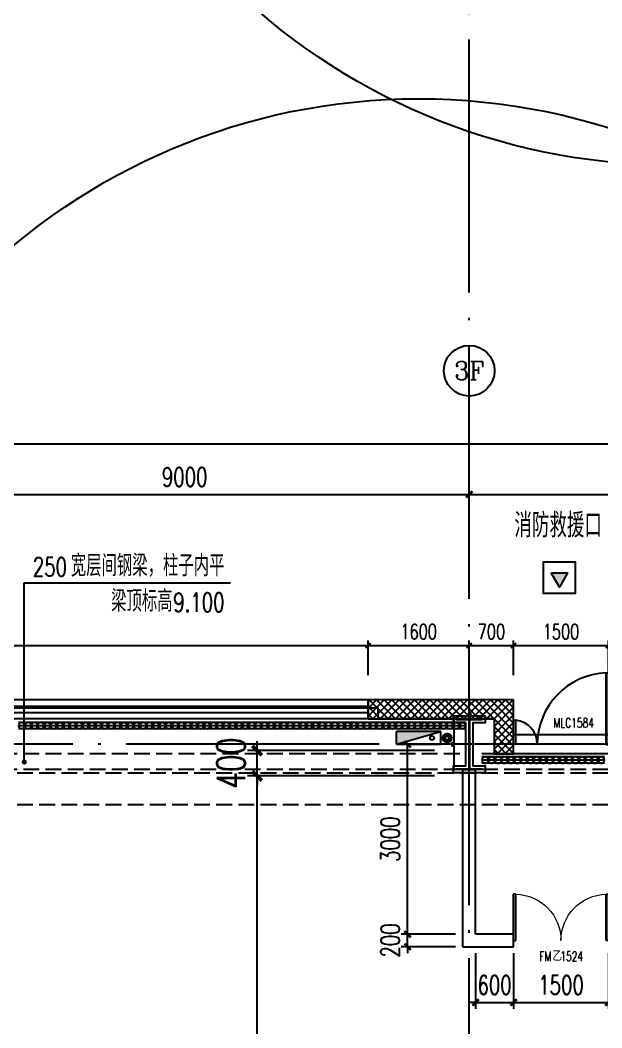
# Model space of a CAD drawing. Extents: x -1313754 to 847533, y 489853 to 941203.
# Drawn here: x -180956 to -171758, y 616239 to 632164 of the extents above; entities that cross this region are included whole.
import ezdxf
from ezdxf.enums import TextEntityAlignment as Align

# ---------------------------------------------------------------- set-up
doc = ezdxf.new("R2010")
doc.units = 0
doc.header["$LTSCALE"] = 1000
doc.header["$MEASUREMENT"] = 0
doc.linetypes.add('DASH', pattern=[0.35, 0.25, -0.1])
doc.linetypes.add('DOTE', pattern=[2.42, 2, -0.2, 0.02, -0.2])
doc.layers.get('Defpoints').update_dxf_attribs({"color": 210})
for name, color, linetype in [('10平面$0$WINDOW', 4, 'Continuous'), ('10平面$0$WINDOW_TEXT', 7, 'Continuous'), ('A-AXIS-D', 1, 'Continuous'), ('A-AXIS-DOTE', 14, 'DOTE'), ('A-AXIS-DP', 126, 'Continuous'), ('A-AXIS-SYMB', 3, 'Continuous'), ('A-HATCH-2', 251, 'Continuous'), ('A-HRAIL', 173, 'Continuous'), ('A-LIN-V', 9, 'Continuous'), ('A-SFCE', 30, 'Continuous'), ('A-TEXT', 61, 'Continuous'), ('A-WINDOW', 140, 'Continuous'), ('AS-COLN', 6, 'Continuous'), ('AS-WALL', 40, 'Continuous'), ('AS-结构边线层', 200, 'Continuous'), ('DIM_SYMB', 3, 'Continuous'), ('DOOR_FIRE_TEXT', 7, 'Continuous'), ('PUB_HATCH', 8, 'Continuous'), ('PUB_TEXT', 7, 'Continuous'), ('RP-N2-01$0$$0$A-WIND-J', 1, 'Continuous'), ('RP-N2-01$0$A-WIND-J', 3, 'Continuous'), ('SB_ZF消火栓', 10, 'Continuous'), ('SB_ZF消火栓M', 10, 'Continuous'), ('建-窗', 4, 'Continuous')]:
    doc.layers.add(name, color=color, linetype=linetype)
doc.layers.add('A-加建区域', color=47, linetype='Continuous', plot=False)
doc.layers.add('LG-ZF消防', color=1, linetype='Continuous', lineweight=60)
doc.styles.add('10平面$0$_TCH_WINDOW', font='SIMPLEX', dxfattribs={"height": 3.5, "bigfont": 'GBCBIG'})
doc.styles.add('_TCH_AXIS', font='COMPLEX', dxfattribs={"bigfont": 'GBCBIG'})
doc.styles.add('_TCH_DIM', font='SIMPLEX', dxfattribs={"bigfont": 'GBCBIG'})
doc.styles.add('_TCH_DIM_T3', font='SIMPLEX', dxfattribs={"width": 0.705882, "bigfont": 'GBCBIG'})
doc.styles.add('_TCH_WINDOW', font='SIMPLEX', dxfattribs={"height": 3.5, "bigfont": 'GBCBIG'})
doc.dimstyles.new('_TCH_ARCH&&10', dxfattribs={"dimtxt": 29.75, "dimasz": 10, "dimexe": 10, "dimexo": 10, "dimgap": 12.625, "dimtad": 1, "dimdec": 0, "dimzin": 0, "dimdsep": 46, "dimtxsty": '_TCH_DIM_T3', "dimblk": 'ARCHTICK', "dimcen": 0.09, "dimclrt": 7, "dimazin": 2, "dimtfac": 1, "dimtdec": 0, "dimtix": 1, "dimtmove": 2, "dimatfit": 3, "dimfxl": 0, "dimtolj": 1, "dimtzin": 0, "dimarcsym": 0})
doc.dimstyles.new('_TCH_ARCH&&100', dxfattribs={"dimtxt": 297.5, "dimasz": 100, "dimexe": 100, "dimexo": 100, "dimgap": 126.25, "dimtad": 1, "dimdec": 0, "dimzin": 0, "dimdsep": 46, "dimtxsty": '_TCH_DIM_T3', "dimblk": 'ARCHTICK', "dimcen": 0.09, "dimclrt": 7, "dimazin": 2, "dimtfac": 1, "dimtdec": 0, "dimtix": 1, "dimtmove": 2, "dimatfit": 3, "dimfxl": 0, "dimtolj": 1, "dimtzin": 0, "dimarcsym": 0})
doc.dimstyles.new('_TCH_ARCH&&150', dxfattribs={"dimtxt": 446.25, "dimasz": 150, "dimexe": 150, "dimexo": 150, "dimgap": 189.375, "dimtad": 1, "dimdec": 0, "dimzin": 0, "dimdsep": 46, "dimtxsty": '_TCH_DIM_T3', "dimblk": 'ARCHTICK', "dimcen": 0.09, "dimclrt": 7, "dimazin": 2, "dimtfac": 1, "dimtdec": 0, "dimtix": 1, "dimtmove": 2, "dimatfit": 3, "dimfxl": 0, "dimtolj": 1, "dimtzin": 0, "dimarcsym": 0})
doc.dimstyles.new('_TCH_ARCH&&80', dxfattribs={"dimtxt": 238, "dimasz": 80, "dimexe": 80, "dimexo": 80, "dimgap": 101, "dimtad": 1, "dimdec": 0, "dimzin": 0, "dimdsep": 46, "dimtxsty": '_TCH_DIM_T3', "dimblk": 'ARCHTICK', "dimcen": 0.09, "dimclrt": 7, "dimazin": 2, "dimtfac": 1, "dimtdec": 0, "dimtix": 1, "dimtmove": 2, "dimatfit": 3, "dimfxl": 0, "dimtolj": 1, "dimtzin": 0, "dimarcsym": 0})
pattern_1 = [(45, (60, 0), (-60.000061, 60.000061), []), (135, (60, 0), (-60.000061, -60.000061), [])]

# ---------------------------------------------------------------- blocks, each defined once
blk = doc.blocks.new('_ArchTick')
at = {"color": 0, "linetype": 'ByBlock', "const_width": 0.4}
blk.add_lwpolyline([(-0.5, -0.5), (0.5, 0.5)], dxfattribs=at)
blk = doc.blocks.new('*D1426')
at = {"layer": 'A-AXIS-D', "color": 0, "lineweight": -2}
for p, q in [((37882, -180910), (37882, -180052)), ((46882, -180910), (46882, -180052)), ((37882, -180152), (46882, -180152))]:
    blk.add_line(p, q, dxfattribs=at)
at = {"layer": 'Defpoints', "color": 0}
for p in [(46882, -180152), (37882, -181010), (46882, -181010)]:
    blk.add_point(p, dxfattribs=at)
at = {"layer": 'A-AXIS-D', "color": 0, "lineweight": -2, "xscale": 100, "yscale": 100, "zscale": 100, "rotation": 180}
blk.add_blockref('_ArchTick', (37882, -180152), dxfattribs=at)
at = {"layer": 'A-AXIS-D', "color": 0, "lineweight": -2, "xscale": 100, "yscale": 100, "zscale": 100}
blk.add_blockref('_ArchTick', (46882, -180152), dxfattribs=at)
at = {"layer": 'A-AXIS-D', "color": 7, "insert": (42382, -179877), "char_height": 297.5, "attachment_point": 5, "style": '_TCH_DIM_T3'}
blk.add_mtext('\\A1;9000', dxfattribs=at)
blk = doc.blocks.new('*D1427')
at = {"layer": 'A-AXIS-D', "color": 0, "lineweight": -2}
for p, q in [((46882, -180910), (46882, -180052)), ((55882, -180910), (55882, -180052)), ((46882, -180152), (55882, -180152))]:
    blk.add_line(p, q, dxfattribs=at)
at = {"layer": 'Defpoints', "color": 0}
for p in [(55882, -180152), (46882, -181010), (55882, -181010)]:
    blk.add_point(p, dxfattribs=at)
at = {"layer": 'A-AXIS-D', "color": 0, "lineweight": -2, "xscale": 100, "yscale": 100, "zscale": 100, "rotation": 180}
blk.add_blockref('_ArchTick', (46882, -180152), dxfattribs=at)
at = {"layer": 'A-AXIS-D', "color": 0, "lineweight": -2, "xscale": 100, "yscale": 100, "zscale": 100}
blk.add_blockref('_ArchTick', (55882, -180152), dxfattribs=at)
at = {"layer": 'A-AXIS-D', "color": 7, "insert": (51382, -179877), "char_height": 297.5, "attachment_point": 5, "style": '_TCH_DIM_T3'}
blk.add_mtext('\\A1;9000', dxfattribs=at)
blk = doc.blocks.new('*D1433')
at = {"layer": 'A-AXIS-D', "color": 0, "lineweight": -2}
for p, q in [((-93018, -180810), (-93018, -179252)), ((92682, -180810), (92682, -179252)), ((-93018, -179352), (92682, -179352))]:
    blk.add_line(p, q, dxfattribs=at)
at = {"layer": 'Defpoints', "color": 0}
for p in [(92682, -179352), (-93018, -180910), (92682, -180910)]:
    blk.add_point(p, dxfattribs=at)
at = {"layer": 'A-AXIS-D', "color": 0, "lineweight": -2, "xscale": 100, "yscale": 100, "zscale": 100, "rotation": 180}
blk.add_blockref('_ArchTick', (-93018, -179352), dxfattribs=at)
at = {"layer": 'A-AXIS-D', "color": 0, "lineweight": -2, "xscale": 100, "yscale": 100, "zscale": 100}
blk.add_blockref('_ArchTick', (92682, -179352), dxfattribs=at)
at = {"layer": 'A-AXIS-D', "color": 7, "insert": (-168, -179077), "char_height": 297.5, "attachment_point": 5, "style": '_TCH_DIM_T3'}
blk.add_mtext('\\A1;185700', dxfattribs=at)
blk = doc.blocks.new('43243')
at = {"layer": 'AS-结构边线层'}
blk.add_lwpolyline([(-146454, 621120), (-155994, 621120), (-155994, 621290), (-169514, 621290), (-169514, 621120), (-171354, 621120), (-171354, 620570), (-173454, 620570), (-173454, 621120), (-175294, 621120), (-175294, 621290), (-196514, 621290), (-196514, 621120), (-198354, 621120), (-198354, 620570), (-200454, 620570), (-200454, 621120), (-210494, 621120)], dxfattribs=at)
blk = doc.blocks.new('3243243')
at = {"layer": 'A-AXIS-SYMB'}
for p, q in [((-180890, 620440), (-180890, 623270)), ((-180890, 623270), (-177630, 623270))]:
    blk.add_line(p, q, dxfattribs=at)
at = {"layer": 'A-AXIS-SYMB', "const_width": 40}
blk.add_lwpolyline([(-180890, 620420, 1), (-180890, 620460, 1)], format="xyb", close=True, dxfattribs=at)
at = {"layer": 'A-SFCE', "linetype": 'DASH'}
for p, q in [((-174004.2, 620570), (-191704.2, 620570)), ((-174004.2, 620320), (-191704.2, 620320))]:
    blk.add_line(p, q, dxfattribs=at)
at = {"layer": 'A-SFCE', "color": 2, "linetype": 'DASH'}
for p, q in [((-165004.2, 620570), (-173704.2, 620570)), ((-165004.2, 620320), (-173704.2, 620320))]:
    blk.add_line(p, q, dxfattribs=at)
at = {"layer": 'PUB_TEXT', "style": '_TCH_DIM', "width": 0.705882}
for s, p in [('250', (-180755.2, 623375)), ('9.100', (-178535, 622815))]:
    blk.add_text(s, height=297.5, dxfattribs=at).set_placement(p)
at = {"layer": 'PUB_TEXT', "style": '_TCH_DIM'}
for s, p in [('宽层间钢梁，柱子内平', (-180155.2, 623375)), ('梁顶标高', (-179518, 622815))]:
    blk.add_text(s, height=337.59, dxfattribs=at).set_placement(p)
blk = doc.blocks.new('*D1773')
at = {"layer": 'A-WINDOW', "color": 0, "lineweight": -2}
for p, q in [((-177209, 620620), (-177209, 620770)), ((-174404, 620620), (-177359, 620620)), ((-177209, 620220), (-177209, 620620)), ((-174404, 620220), (-177359, 620220)), ((-177209, 620220), (-177209, 620070))]:
    blk.add_line(p, q, dxfattribs=at)
at = {"layer": 'Defpoints', "color": 0}
for p in [(-177209, 620620), (-174254, 620620), (-174254, 620220)]:
    blk.add_point(p, dxfattribs=at)
at = {"layer": 'A-WINDOW', "color": 0, "lineweight": -2, "xscale": 150, "yscale": 150, "zscale": 150}
for p, rotation in [((-177209, 620620), 270), ((-177209, 620220), 90)]:
    blk.add_blockref('_ArchTick', p, dxfattribs=dict(at, rotation=rotation))
at = {"layer": 'A-WINDOW', "color": 7, "insert": (-177621, 620420), "char_height": 446.2, "attachment_point": 5, "rotation": 90, "style": '_TCH_DIM_T3'}
blk.add_mtext('\\A1;400', dxfattribs=at)
blk = doc.blocks.new('*D1774')
at = {"layer": 'A-WINDOW', "color": 0, "lineweight": -2}
for p, q in [((-174404, 620220), (-177359, 620220)), ((-177209, 603120), (-177209, 620220)), ((-174404, 603120), (-177359, 603120))]:
    blk.add_line(p, q, dxfattribs=at)
at = {"layer": 'Defpoints', "color": 0}
for p in [(-177209, 620220), (-174254, 620220), (-174254, 603120)]:
    blk.add_point(p, dxfattribs=at)
at = {"layer": 'A-WINDOW', "color": 0, "lineweight": -2, "xscale": 150, "yscale": 150, "zscale": 150}
for p, rotation in [((-177209, 620220), 90), ((-177209, 603120), 270)]:
    blk.add_blockref('_ArchTick', p, dxfattribs=dict(at, rotation=rotation))
at = {"layer": 'A-WINDOW', "color": 7, "insert": (-177621, 611670), "char_height": 446.2, "attachment_point": 5, "rotation": 90, "style": '_TCH_DIM_T3'}
blk.add_mtext('\\A1;17100', dxfattribs=at)
blk = doc.blocks.new('*D1767')
at = {"layer": 'A-AXIS-DP', "color": 0, "lineweight": -2}
for p, q in [((-165054, 621030), (-165054, 621079)), ((-164654, 621030), (-164654, 621079)), ((-165054, 621069), (-164654, 621069))]:
    blk.add_line(p, q, dxfattribs=at)
at = {"layer": 'Defpoints', "color": 0}
for p in [(-165054, 621020), (-164654, 621069), (-164654, 621020)]:
    blk.add_point(p, dxfattribs=at)
at = {"layer": 'A-AXIS-DP', "color": 0, "lineweight": -2, "xscale": 10, "yscale": 10, "zscale": 10, "rotation": 180}
blk.add_blockref('_ArchTick', (-165054, 621069), dxfattribs=at)
at = {"layer": 'A-AXIS-DP', "color": 0, "lineweight": -2, "xscale": 10, "yscale": 10, "zscale": 10}
blk.add_blockref('_ArchTick', (-164654, 621069), dxfattribs=at)
at = {"layer": 'A-AXIS-DP', "color": 7, "insert": (-164854, 621096), "char_height": 29.8, "attachment_point": 5, "style": '_TCH_DIM_T3'}
blk.add_mtext('\\A1;400', dxfattribs=at)
blk = doc.blocks.new('*D1768')
at = {"layer": 'A-AXIS-DP', "color": 0, "lineweight": -2}
for p, q in [((-165064, 621020), (-165105, 621020)), ((-165095, 620220), (-165095, 621020)), ((-165064, 620220), (-165105, 620220))]:
    blk.add_line(p, q, dxfattribs=at)
at = {"layer": 'Defpoints', "color": 0}
for p in [(-165095, 621020), (-165054, 621020), (-165054, 620220)]:
    blk.add_point(p, dxfattribs=at)
at = {"layer": 'A-AXIS-DP', "color": 0, "lineweight": -2, "xscale": 10, "yscale": 10, "zscale": 10}
for p, rotation in [((-165095, 621020), 90), ((-165095, 620220), 270)]:
    blk.add_blockref('_ArchTick', p, dxfattribs=dict(at, rotation=rotation))
at = {"layer": 'A-AXIS-DP', "color": 7, "insert": (-165123, 620620), "char_height": 29.8, "attachment_point": 5, "rotation": 90, "style": '_TCH_DIM_T3'}
blk.add_mtext('\\A1;800', dxfattribs=at)
blk = doc.blocks.new('RP-N2-01$0$$0$xfjy')
at = {"layer": 'RP-N2-01$0$$0$A-WIND-J'}
h = blk.add_hatch(color=256, dxfattribs=at)
h.dxf.hatch_style = 1
h.paths.add_polyline_path([(1141876, -26214), (1142135, -26214), (1142005, -25989)])
at = {"layer": 'RP-N2-01$0$$0$A-WIND-J', "const_width": 25}
blk.add_lwpolyline([(1141755, -25889), (1141755, -26389), (1142255, -26389), (1142255, -25889)], close=True, dxfattribs=at)
at = {"layer": 'RP-N2-01$0$$0$A-WIND-J'}
for points in [[(1141755, -26389), (1142255, -26389), (1142255, -25889), (1141755, -25889)], [(1141876, -26214), (1142135, -26214), (1142005, -25989)]]:
    blk.add_lwpolyline(points, close=True, dxfattribs=at)
blk = doc.blocks.new('RP-N2-01$0$xfjy')
at = {"layer": 'RP-N2-01$0$$0$A-WIND-J'}
blk.add_blockref('RP-N2-01$0$$0$xfjy', (0, 0), dxfattribs=at)
blk = doc.blocks.new('1232')
at = {"layer": 'RP-N2-01$0$A-WIND-J', "xscale": -1, "rotation": 180}
blk.add_blockref('RP-N2-01$0$xfjy', (-1314435, 597215, 0), dxfattribs=at)
at = {"layer": 'A-TEXT', "style": '_TCH_DIM'}
blk.add_text('消防救援口', height=384.1, dxfattribs=at).set_placement((-173141, 623989, 0))
blk = doc.blocks.new('$DorLib2D$00000002')
for p, q in [((-0.5, 0), (-0.5, 0.4875)), ((-0.475, 0.4875), (-0.5, 0.4875)), ((-0.475, 0), (-0.475, 0.4875)), ((0.475, 0), (0.475, 0.4875)), ((0.475, 0.4875), (0.5, 0.4875)), ((0.5, 0), (0.5, 0.4875)), ((-0.5, 0), (-0.475, 0)), ((0.5, 0), (0.475, 0))]:
    blk.add_line(p, q)
at = {"lineweight": 13}
for centre, start, end in [((-0.4875, 0), 0, 88.53072), ((0.4875, 0), 91.46928, 180)]:
    blk.add_arc(centre, 0.4875, start, end, dxfattribs=at)
blk = doc.blocks.new('*D2298')
at = {"layer": 'A-加建区域', "color": 0, "lineweight": -2}
for p, q in [((-173754, 617420), (-173754, 616540)), ((-173154, 617420), (-173154, 616540)), ((-173754, 616640), (-173854, 616640)), ((-173754, 616640), (-173154, 616640)), ((-173154, 616640), (-173054, 616640))]:
    blk.add_line(p, q, dxfattribs=at)
at = {"layer": 'Defpoints', "color": 0}
for p in [(-173754, 617520), (-173154, 617520), (-173154, 616640)]:
    blk.add_point(p, dxfattribs=at)
at = {"layer": 'A-加建区域', "color": 0, "lineweight": -2, "xscale": 100, "yscale": 100, "zscale": 100}
blk.add_blockref('_ArchTick', (-173754, 616640), dxfattribs=at)
at = {"layer": 'A-加建区域', "color": 0, "lineweight": -2, "xscale": 100, "yscale": 100, "zscale": 100, "rotation": 180}
blk.add_blockref('_ArchTick', (-173154, 616640), dxfattribs=at)
at = {"layer": 'A-加建区域', "color": 7, "insert": (-173454, 616915), "char_height": 297.5, "attachment_point": 5, "style": '_TCH_DIM_T3'}
blk.add_mtext('\\A1;600', dxfattribs=at)
blk = doc.blocks.new('*D2299')
at = {"layer": 'A-加建区域', "color": 0, "lineweight": -2}
for p, q in [((-173154, 617420), (-173154, 616540)), ((-171654, 617420), (-171654, 616540)), ((-173154, 616640), (-171654, 616640))]:
    blk.add_line(p, q, dxfattribs=at)
at = {"layer": 'Defpoints', "color": 0}
for p in [(-173154, 617520), (-171654, 617520), (-171654, 616640)]:
    blk.add_point(p, dxfattribs=at)
at = {"layer": 'A-加建区域', "color": 0, "lineweight": -2, "xscale": 100, "yscale": 100, "zscale": 100, "rotation": 180}
blk.add_blockref('_ArchTick', (-173154, 616640), dxfattribs=at)
at = {"layer": 'A-加建区域', "color": 0, "lineweight": -2, "xscale": 100, "yscale": 100, "zscale": 100}
blk.add_blockref('_ArchTick', (-171654, 616640), dxfattribs=at)
at = {"layer": 'A-加建区域', "color": 7, "insert": (-172404, 616915), "char_height": 297.5, "attachment_point": 5, "style": '_TCH_DIM_T3'}
blk.add_mtext('\\A1;1500', dxfattribs=at)
blk = doc.blocks.new('*D2304')
at = {"layer": 'A-加建区域', "color": 0, "lineweight": -2}
for p, q in [((-174074, 620720), (-174930, 620720)), ((-174830, 617720), (-174830, 620720)), ((-174074, 617720), (-174930, 617720))]:
    blk.add_line(p, q, dxfattribs=at)
at = {"layer": 'Defpoints', "color": 0}
for p in [(-174830, 620720), (-173974, 620720), (-173974, 617720)]:
    blk.add_point(p, dxfattribs=at)
at = {"layer": 'A-加建区域', "color": 0, "lineweight": -2, "xscale": 100, "yscale": 100, "zscale": 100}
for p, rotation in [((-174830, 620720), 90), ((-174830, 617720), 270)]:
    blk.add_blockref('_ArchTick', p, dxfattribs=dict(at, rotation=rotation))
at = {"layer": 'A-加建区域', "color": 7, "insert": (-175105, 619220), "char_height": 297.5, "attachment_point": 5, "rotation": 90, "style": '_TCH_DIM_T3'}
blk.add_mtext('\\A1;3000', dxfattribs=at)
blk = doc.blocks.new('*D2305')
at = {"layer": 'A-加建区域', "color": 0, "lineweight": -2}
for p, q in [((-174830, 617720), (-174830, 617820)), ((-174074, 617720), (-174930, 617720)), ((-174830, 617520), (-174830, 617720)), ((-174074, 617520), (-174930, 617520)), ((-174830, 617520), (-174830, 617420))]:
    blk.add_line(p, q, dxfattribs=at)
at = {"layer": 'Defpoints', "color": 0}
for p in [(-174830, 617720), (-173974, 617720), (-173974, 617520)]:
    blk.add_point(p, dxfattribs=at)
at = {"layer": 'A-加建区域', "color": 0, "lineweight": -2, "xscale": 100, "yscale": 100, "zscale": 100}
for p, rotation in [((-174830, 617720), 270), ((-174830, 617520), 90)]:
    blk.add_blockref('_ArchTick', p, dxfattribs=dict(at, rotation=rotation))
at = {"layer": 'A-加建区域', "color": 7, "insert": (-175105, 617620), "char_height": 297.5, "attachment_point": 5, "rotation": 90, "style": '_TCH_DIM_T3'}
blk.add_mtext('\\A1;200', dxfattribs=at)
blk = doc.blocks.new('99平面图例外参$0$$LinePat$圆环')
for points in [[(0, 150), (300, 150)], [(0, 0), (300, 0)], [(0, -150), (300, -150)]]:
    blk.add_lwpolyline(points)
at = {"color": 0}
blk.add_circle((150, 0), 150, dxfattribs=at)
blk = doc.blocks.new('34242343243')
at = {"layer": 'A-HRAIL', "xscale": -0.3368181818181818, "yscale": 0.3333333333333333, "zscale": 0.3333333333333333, "rotation": 359.9999999997967}
for p in [(-180880, 621014), (-180779, 621014), (-180678, 621014), (-180577, 621014), (-180476, 621014), (-180375, 621014), (-180274, 621014), (-180173, 621014), (-180072, 621014), (-179971, 621014), (-179870, 621014), (-179769, 621014), (-179668, 621014), (-179567, 621014), (-179466, 621014), (-179365, 621014), (-179264, 621014), (-179163, 621014), (-179062, 621014), (-178960, 621014), (-178859, 621014), (-178758, 621014), (-178657, 621014), (-178556, 621014), (-178455, 621014), (-178354, 621014), (-178253, 621014), (-178152, 621014), (-178051, 621014), (-177950, 621014), (-177849, 621014), (-177748, 621014), (-177647, 621014), (-177546, 621014), (-177445, 621014), (-177344, 621014), (-177243, 621014), (-177142, 621014), (-177041, 621014), (-176940, 621014), (-176839, 621014), (-176737, 621014), (-176636, 621014), (-176535, 621014), (-176434, 621014), (-176333, 621014), (-176232, 621014), (-176131, 621014), (-176030, 621014), (-175929, 621014), (-175828, 621014), (-175727, 621014), (-175626, 621014), (-175525, 621014), (-175424, 621014), (-175323, 621014), (-175222, 621014), (-175121, 621014), (-175020, 621014), (-174919, 621014), (-174818, 621014), (-174717, 621014), (-174616, 621014), (-174514, 621014), (-174413, 621014), (-174312, 621014), (-174211, 621014), (-174110, 621014), (-174009, 621014), (-173908, 621014)]:
    blk.add_blockref('99平面图例外参$0$$LinePat$圆环', p, dxfattribs=at)
at = {"layer": 'A-HRAIL', "xscale": -0.3402776645623614, "yscale": 0.3333333333333333, "zscale": 0.3333333333333333}
for p in [(-173552, 620470), (-173450, 620470), (-173348, 620470), (-173246, 620470), (-173144, 620470), (-173042, 620470), (-172940, 620470), (-172838, 620470), (-172735, 620470), (-172633, 620470), (-172531, 620470), (-172429, 620470), (-172327, 620470), (-172225, 620470), (-172123, 620470), (-172021, 620470), (-171919, 620470), (-171817, 620470), (-171715, 620470)]:
    blk.add_blockref('99平面图例外参$0$$LinePat$圆环', p, dxfattribs=at)
blk = doc.blocks.new('A$C5D961328')
at = {"layer": 'SB_ZF消火栓'}
blk.add_hatch(color=256, dxfattribs=at).paths.add_polyline_path([(0, 40), (700, 40), (700, 240)])
at = {"layer": 'A-LIN-V', "ltscale": 500}
blk.add_circle((350, 40), 10001, dxfattribs=at)
at = {"layer": 'SB_ZF消火栓'}
for p, q in [((700, 240), (0, 240)), ((0, 240), (0, 40)), ((700, 240), (0, 40)), ((700, 240), (700, 40)), ((0, 40), (700, 40))]:
    blk.add_line(p, q, dxfattribs=at)
at = {"layer": 'SB_ZF消火栓', "color": 1}
blk.add_circle((140, 140), 32.5, dxfattribs=at)
blk = doc.blocks.new('we42342343234')
at = {"layer": 'LG-ZF消防'}
blk.add_circle((-174204, 620820), 50, dxfattribs=at)
at = {"layer": 'SB_ZF消火栓M', "rotation": 180}
blk.add_blockref('A$C5D961328', (-174304, 620960), dxfattribs=at)
blk = doc.blocks.new('234243242332')
at = {"layer": 'SB_ZF消火栓'}
for name, p in [('A$C5D961328', (-171003, 639836)), ('we42342343234', (0, 0))]:
    blk.add_blockref(name, p, dxfattribs=at)
blk = doc.blocks.new('*D933')
at = {"layer": 'A-AXIS-DP', "color": 0, "lineweight": -2}
for p, q in [((-196354, 621810), (-196354, 622360)), ((-175454, 621810), (-175454, 622360)), ((-196354, 622280), (-175454, 622280))]:
    blk.add_line(p, q, dxfattribs=at)
at = {"layer": 'Defpoints', "color": 0}
for p in [(-175454, 622280), (-196354, 621730), (-175454, 621730)]:
    blk.add_point(p, dxfattribs=at)
at = {"layer": 'A-AXIS-DP', "color": 0, "lineweight": -2, "xscale": 80, "yscale": 80, "zscale": 80, "rotation": 180}
blk.add_blockref('_ArchTick', (-196354, 622280), dxfattribs=at)
at = {"layer": 'A-AXIS-DP', "color": 0, "lineweight": -2, "xscale": 80, "yscale": 80, "zscale": 80}
blk.add_blockref('_ArchTick', (-175454, 622280), dxfattribs=at)
at = {"layer": 'A-AXIS-DP', "color": 7, "insert": (-185904, 622500), "char_height": 238, "attachment_point": 5, "style": '_TCH_DIM_T3'}
blk.add_mtext('\\A1;20900', dxfattribs=at)
blk = doc.blocks.new('*D934')
at = {"layer": 'A-AXIS-DP', "color": 0, "lineweight": -2}
for p, q in [((-175454, 621810), (-175454, 622360)), ((-173854, 621810), (-173854, 622360)), ((-175454, 622280), (-173854, 622280))]:
    blk.add_line(p, q, dxfattribs=at)
at = {"layer": 'Defpoints', "color": 0}
for p in [(-173854, 622280), (-175454, 621730), (-173854, 621730)]:
    blk.add_point(p, dxfattribs=at)
at = {"layer": 'A-AXIS-DP', "color": 0, "lineweight": -2, "xscale": 80, "yscale": 80, "zscale": 80, "rotation": 180}
blk.add_blockref('_ArchTick', (-175454, 622280), dxfattribs=at)
at = {"layer": 'A-AXIS-DP', "color": 0, "lineweight": -2, "xscale": 80, "yscale": 80, "zscale": 80}
blk.add_blockref('_ArchTick', (-173854, 622280), dxfattribs=at)
at = {"layer": 'A-AXIS-DP', "color": 7, "insert": (-174654, 622500), "char_height": 238, "attachment_point": 5, "style": '_TCH_DIM_T3'}
blk.add_mtext('\\A1;1600', dxfattribs=at)
blk = doc.blocks.new('*D935')
at = {"layer": 'A-AXIS-DP', "color": 0, "lineweight": -2}
for p, q in [((-173854, 621810), (-173854, 622360)), ((-173154, 621810), (-173154, 622360)), ((-173854, 622280), (-173154, 622280))]:
    blk.add_line(p, q, dxfattribs=at)
at = {"layer": 'Defpoints', "color": 0}
for p in [(-173154, 622280), (-173854, 621730), (-173154, 621730)]:
    blk.add_point(p, dxfattribs=at)
at = {"layer": 'A-AXIS-DP', "color": 0, "lineweight": -2, "xscale": 80, "yscale": 80, "zscale": 80, "rotation": 180}
blk.add_blockref('_ArchTick', (-173854, 622280), dxfattribs=at)
at = {"layer": 'A-AXIS-DP', "color": 0, "lineweight": -2, "xscale": 80, "yscale": 80, "zscale": 80}
blk.add_blockref('_ArchTick', (-173154, 622280), dxfattribs=at)
at = {"layer": 'A-AXIS-DP', "color": 7, "insert": (-173504, 622500), "char_height": 238, "attachment_point": 5, "style": '_TCH_DIM_T3'}
blk.add_mtext('\\A1;700', dxfattribs=at)
blk = doc.blocks.new('*D936')
at = {"layer": 'A-AXIS-DP', "color": 0, "lineweight": -2}
for p, q in [((-173154, 621810), (-173154, 622360)), ((-171654, 621810), (-171654, 622360)), ((-173154, 622280), (-171654, 622280))]:
    blk.add_line(p, q, dxfattribs=at)
at = {"layer": 'Defpoints', "color": 0}
for p in [(-171654, 622280), (-173154, 621730), (-171654, 621730)]:
    blk.add_point(p, dxfattribs=at)
at = {"layer": 'A-AXIS-DP', "color": 0, "lineweight": -2, "xscale": 80, "yscale": 80, "zscale": 80, "rotation": 180}
blk.add_blockref('_ArchTick', (-173154, 622280), dxfattribs=at)
at = {"layer": 'A-AXIS-DP', "color": 0, "lineweight": -2, "xscale": 80, "yscale": 80, "zscale": 80}
blk.add_blockref('_ArchTick', (-171654, 622280), dxfattribs=at)
at = {"layer": 'A-AXIS-DP', "color": 7, "insert": (-172404, 622500), "char_height": 238, "attachment_point": 5, "style": '_TCH_DIM_T3'}
blk.add_mtext('\\A1;1500', dxfattribs=at)
blk = doc.blocks.new('WINDOW2DLIB$DYNSTYLE$00000005')
at = {"color": 0}
for points in [[(-0.5, 0.5), (-0.5, -0.5)], [(-0.5, 0.5), (0.5, 0.5)], [(0.5, 0.16667), (-0.5, 0.16667)], [(0.5, -0.16667), (-0.5, -0.16667)], [(-0.5, -0.5), (0.5, -0.5)]]:
    blk.add_lwpolyline(points, dxfattribs=at)
blk = doc.blocks.new('DOOR2DLIB$SYSLIB$00000123')
at = {"color": 0}
for p, q in [((0.475, -0.001), (0.475, 0.752)), ((0.475, 0.752), (0.5, 0.752)), ((0.5, -0.001), (0.5, 0.752)), ((-0.5, 0), (-0.5, 0.252)), ((-0.475, 0.252), (-0.5, 0.252)), ((-0.475, 0), (-0.475, 0.252)), ((-0.475, 0), (-0.5, 0)), ((0.475, -0.001), (0.5, -0.001))]:
    blk.add_line(p, q, dxfattribs=at)
for centre, radius, start, end in [((0.505, -0.002), 0.755, 92.2493, 179.7238), ((-0.501, 0.003), 0.251, 359.7899, 84.0974)]:
    blk.add_arc(centre, radius, start, end, dxfattribs=at)
blk = doc.blocks.new('dote')
at = {"layer": 'A-AXIS-D'}
blk.add_circle((46882.2, -178196), 400, dxfattribs=at)
at = {"layer": 'A-AXIS-DOTE', "ltscale": 2}
for p, q in [((46882.2, -264080), (46882.2, -167560.7)), ((98696.4, -184100), (-97273.6, -184100))]:
    blk.add_line(p, q, dxfattribs=at)
at = {"layer": 'PUB_TEXT', "style": '_TCH_AXIS'}
blk.add_text('3F', height=288.12, dxfattribs=at).set_placement((46642.1, -178340.1), (47122.3, -178340.1), align=Align.FIT)
at = {"layer": 'A-AXIS-D'}
for base, p1, p2, picture, middle in [((92682.2, -179352.2), (-93017.8, -180910.2), (92682.2, -180910.2), '*D1433', (-167.8, -179077.2)), ((46882.2, -180152.2), (37882.2, -181010.2), (46882.2, -181010.2), '*D1426', (42382.2, -179877.2)), ((55882.2, -180152.2), (46882.2, -181010.2), (55882.2, -181010.2), '*D1427', (51382.2, -179877.2))]:
    dim = blk.add_linear_dim(base=base, p1=p1, p2=p2, angle=0, dimstyle='_TCH_ARCH&&100', override={"dimgap": 0}, dxfattribs=at)
    dim.commit()
    dim.dimension.update_dxf_attribs({"geometry": picture, "text_midpoint": middle, "dimtype": 161})
blk = doc.blocks.new('4324324')
at = {"layer": 'A-HATCH-2', "linetype": 'DASH'}
for p, q in [((-294754.2, 620270), (-135554.2, 620270)), ((-294754.2, 619770), (-135554.2, 619770))]:
    blk.add_line(p, q, dxfattribs=at)
at = {"layer": 'A-WINDOW'}
for p1, p2, picture, middle in [((-174254.2, 620220), (-174254.2, 620620), '*D1773', (-177621.3, 620420)), ((-174254.2, 603119.9), (-174254.2, 620220), '*D1774', (-177621.3, 611670))]:
    dim = blk.add_aligned_dim(p1=p1, p2=p2, distance=2954.7, dimstyle='_TCH_ARCH&&150', dxfattribs=at)
    dim.commit()
    dim.dimension.update_dxf_attribs({"geometry": picture, "text_midpoint": middle})
blk = doc.blocks.new('w42343243')
at = {"layer": 'A-HATCH-2'}
blk.add_lwpolyline([(-165104.2, 621070), (-164604.2, 621070), (-164604.2, 620958), (-164800.2, 620958), (-164800.2, 620282), (-164604.2, 620282), (-164604.2, 620170), (-165104.2, 620170), (-165104.2, 620282), (-164908.2, 620282), (-164908.2, 620958), (-165104.2, 620958)], close=True, dxfattribs=at)
at = {"layer": 'AS-COLN', "color": 3}
blk.add_lwpolyline([(-165054.2, 621020), (-164654.2, 621020), (-164654.2, 621008), (-164850.2, 621008), (-164850.2, 620232), (-164654.2, 620232), (-164654.2, 620220), (-165054.2, 620220), (-165054.2, 620232), (-164858.2, 620232), (-164858.2, 621008), (-165054.2, 621008)], close=True, dxfattribs=at)
at = {"layer": 'A-AXIS-DP'}
for p1, p2, distance, picture, middle in [((-165054.2, 621020), (-164654.2, 621020), 48.8, '*D1767', (-164854.2, 621096.2)), ((-165054.2, 620220), (-165054.2, 621020), 41.2, '*D1768', (-165122.9, 620620))]:
    dim = blk.add_aligned_dim(p1=p1, p2=p2, distance=distance, dimstyle='_TCH_ARCH&&10', dxfattribs=at)
    dim.commit()
    dim.dimension.update_dxf_attribs({"geometry": picture, "text_midpoint": middle})
blk = doc.blocks.new('42343')
at = {"layer": 'A-WINDOW'}
blk.add_blockref('w42343243', (-9000, 100), dxfattribs=at)
blk = doc.blocks.new('333')
at = {"layer": 'A-加建区域'}
for p, q in [((-173954.2, 617519.9), (-173954.2, 620320)), ((-173954.2, 620320), (-173754.2, 620320)), ((-173754.2, 617719.9), (-173754.2, 620320)), ((-173154.2, 617719.9), (-173754.2, 617719.9)), ((-173154.2, 617519.9), (-173154.2, 617719.9)), ((-173954.2, 617519.9), (-173154.2, 617519.9))]:
    blk.add_line(p, q, dxfattribs=at)
at = {"layer": 'A-加建区域', "xscale": -1500, "yscale": 1500, "zscale": 200, "rotation": 359.9999999346722}
blk.add_blockref('$DorLib2D$00000002', (-172404.2, 617619.9), dxfattribs=at)
at = {"layer": 'DOOR_FIRE_TEXT', "style": '_TCH_WINDOW', "width": 0.705882}
for s, p in [('FM', (-172748.1, 617294.9)), ('1524', (-172415.2, 617294.9))]:
    blk.add_text(s, height=148.75, rotation=360, dxfattribs=at).set_placement(p)
at = {"layer": 'DOOR_FIRE_TEXT', "style": '_TCH_WINDOW'}
blk.add_text('乙', height=168.8, rotation=360, dxfattribs=at).set_placement((-172538.1, 617294.9))
at = {"layer": 'A-加建区域'}
for p1, p2, distance, picture, middle in [((-173974.2, 617719.9), (-173974.2, 620720), 855.8, '*D2304', (-175105, 619220)), ((-173974.2, 617519.9), (-173974.2, 617719.9), 855.8, '*D2305', (-175105, 617619.9)), ((-173754.2, 617519.9), (-173154.2, 617519.9), -879.9, '*D2298', (-173454.2, 616915)), ((-173154.2, 617519.9), (-171654.2, 617519.9), -879.9, '*D2299', (-172404.2, 616915))]:
    dim = blk.add_aligned_dim(p1=p1, p2=p2, distance=distance, dimstyle='_TCH_ARCH&&100', dxfattribs=at)
    dim.commit()
    dim.dimension.update_dxf_attribs({"geometry": picture, "text_midpoint": middle})

msp = doc.modelspace()

# ---------------------------------------------------------------- hatches: boundary and pattern name
at = {"layer": 'PUB_HATCH'}
h = msp.add_hatch(dxfattribs=at)
h.set_pattern_fill('多孔材料', color=256, scale=30, style=0)
h.set_pattern_definition(pattern_1)
h.paths.add_polyline_path([(-173154.2, 621419.9), (-175454.2, 621419.9), (-175454.2, 621119.9), (-173454.2, 621119.9)])
h = msp.add_hatch(dxfattribs=at)
h.set_pattern_fill('多孔材料', color=256, scale=30, style=0)
h.set_pattern_definition(pattern_1)
h.paths.add_polyline_path([(-173454.2, 620569.9), (-173154.2, 620869.9), (-173154.2, 621419.9), (-173454.2, 621119.9)])
h = msp.add_hatch(dxfattribs=at)
h.set_pattern_fill('多孔材料', color=256, scale=30, style=0)
h.set_pattern_definition(pattern_1)
h.paths.add_polyline_path([(-173454.2, 620569.9), (-173154.2, 620569.9), (-173154.2, 620869.9)])

# ---------------------------------------------------------------- linework, layer by layer
at = {"layer": '10平面$0$WINDOW'}
msp.add_line((-171654.2, 620869.9), (-173154.2, 620869.9), dxfattribs=at)
at = {"layer": 'AS-WALL'}
for p, q in [((-173154.2, 621419.9), (-175454.2, 621419.9)), ((-175454.2, 621419.9), (-175454.2, 621119.9)), ((-173154.2, 620869.9), (-173154.2, 621419.9)), ((-175454.2, 621119.9), (-173454.2, 621119.9)), ((-173454.2, 620569.9), (-173454.2, 621119.9)), ((-173154.2, 620569.9), (-173154.2, 620869.9)), ((-173454.2, 620569.9), (-173154.2, 620569.9))]:
    msp.add_line(p, q, dxfattribs=at)

# ---------------------------------------------------------------- block references
msp.add_blockref('1232', (0, 0))
at = {"layer": '10平面$0$WINDOW'}
ref = msp.add_blockref('DOOR2DLIB$SYSLIB$00000123', (-172404.2, 620719.9), dxfattribs=dict(at, xscale=-1500, yscale=-1500, zscale=300, rotation=179.9999999999555))
ref.add_attrib('A', 'MLC1584', (-172522.5, 620985.6), dxfattribs={"layer": '10平面$0$WINDOW_TEXT', "ltscale": 500, "height": 148.75, "rotation": 360, "style": '10平面$0$_TCH_WINDOW', "width": 0.705882})
at = {"layer": 'A-AXIS-DP'}
for name in ['3243243', '333']:
    msp.add_blockref(name, (0, 0), dxfattribs=at)
at = {"layer": 'A-WINDOW'}
for name in ['43243', '42343', '4324324']:
    msp.add_blockref(name, (0, 0), dxfattribs=at)
at = {"layer": 'AS-WALL'}
msp.add_blockref('dote', (-220736.4, 804820), dxfattribs=at)
at = {"layer": 'DIM_SYMB'}
msp.add_blockref('34242343243', (0, 0), dxfattribs=at)
at = {"layer": 'SB_ZF消火栓', "linetype": 'Continuous'}
msp.add_blockref('234243242332', (0, 0), dxfattribs=at)
at = {"layer": '建-窗', "xscale": -20900, "yscale": -300, "zscale": 300, "rotation": 359.9999999994913}
msp.add_blockref('WINDOW2DLIB$DYNSTYLE$00000005', (-185904.2, 621269.9), dxfattribs=at)

# ---------------------------------------------------------------- dimensions: what is measured, and where the dimension line sits
at = {"layer": 'A-AXIS-DP'}
for p1, p2, picture, middle in [((-196354.2, 621729.9), (-175454.2, 621729.9), '*D933', (-185904.2, 622499.9)), ((-175454.2, 621729.9), (-173854.2, 621729.9), '*D934', (-174654.2, 622499.9)), ((-173854.2, 621729.9), (-173154.2, 621729.9), '*D935', (-173504.2, 622499.9)), ((-173154.2, 621729.9), (-171654.2, 621729.9), '*D936', (-172404.2, 622499.9))]:
    dim = msp.add_aligned_dim(p1=p1, p2=p2, distance=550, dimstyle='_TCH_ARCH&&80', dxfattribs=at)
    dim.commit()
    dim.dimension.update_dxf_attribs({"geometry": picture, "text_midpoint": middle})

doc.saveas('drawing.dxf')
